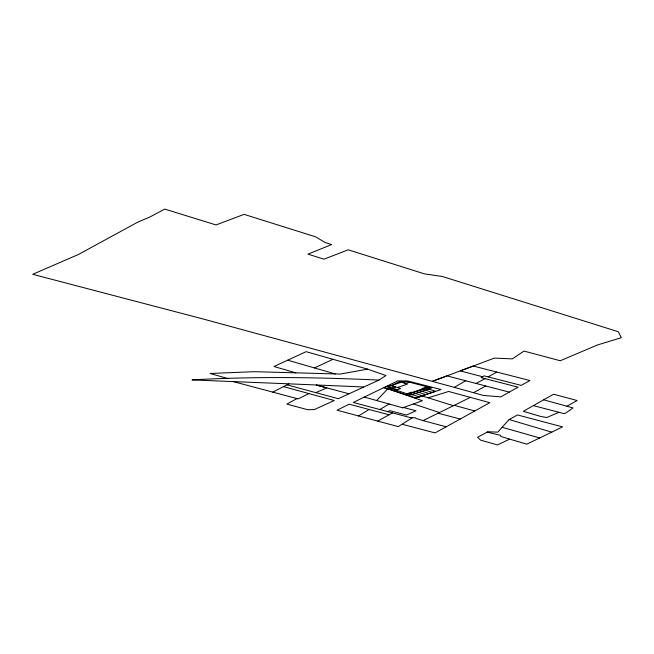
<?xml version="1.0" encoding="UTF-8"?>
<svg xmlns="http://www.w3.org/2000/svg" width="654" height="654" viewBox="0 0 654 654"><rect width="100%" height="100%" fill="white"/><g stroke="black" fill="none" stroke-linecap="round" stroke-linejoin="round"><path stroke-width="0.98" d="M502.149 427.258L497.768 432.155L487.859 431.73L477.584 437.264L480.633 440.158L497.49 444.916L509.63 439.12L526.813 444.164L562.604 426.907L517.551 414.955L509.131 419.525L502.149 427.258L539.771 437.984M376.598 400.518L387.83 388.787L422.435 400.706L402.717 407.785L364.262 397.076L353.258 402.463L411.039 417.816L415.388 417.726L416.336 418.585L423.056 420.596L446.167 426.809L489.821 402.676L448.636 391.468L428.166 397.812L422.222 395.981L415.053 398.237M412.363 417.734L398.311 426.621L337.039 410.197L349.171 404.18L389.073 414.799L392.563 412.903M378.952 380.088C316.65 377.178 254.292 376.369 191.998 379.9L233.241 381.593L272.792 392.13L286.975 384.854L338.29 398.703L378.952 380.088L385.966 375.543L367.605 369.142L306.097 351.672L274.01 366.518L295.853 372.862M358.466 415.96L369.109 409.494M379.843 409.535L389.146 404.008M465.762 380.775L447.001 375.878L432.384 381.331L494.399 358.098L512.368 358.874L524.009 351.075L560.265 360.738L597.503 344.96L621.3 337.701L618.316 331.733L442.472 276.528L424.389 273.846L348.239 249.812L323.959 259.172L307.952 254.136L331.643 244.58L325.275 242.569L315.53 236.805L244.081 214.357L216.024 224.943L164.751 209.084L149.97 216.964L137.741 222.156L78.415 254.488L32.7 274.304L203.361 319.054L454.285 387.356L465.762 380.775L509.245 392.122L518.14 387.168L481.099 377.644L484.034 375.854L521.213 385.386L529.92 380.538L473.283 366.036L460.212 370.924L482.603 376.729M558.982 412.306L546.736 417.522L540.784 416.451L523.298 411.309L553.57 394.223L577.188 400.526L566.895 406.208L543.621 399.807M509.245 392.122L500.841 396.847L483.461 395.449L454.285 387.356M488.113 376.9L496.746 372.077M377.701 421.127L389.073 414.799M446.167 426.809L435.082 432.907L402.218 424.266M286.975 384.854L288.831 383.833L363.698 386.972M473.537 392.678L485.767 385.991M476.087 383.489L485.015 378.65M308.966 393.585L298.142 398.891L297.006 398.588L286.82 404.066L307.56 409.682L314.37 409.567L334.227 400.51L283.55 386.62M387.871 411.66L389.841 410.647L406.494 415.053L416.034 410.745L403.518 407.507L402.717 407.785M423.056 420.596L470.545 397.289M364.262 397.076L383.555 387.773L387.528 389.097M384.078 387.511L397.828 380.865L407.687 380.955L441.066 389.539L415.715 398.008L384.078 387.511L390.724 385.28L400.6 388.55L393.994 390.806M314.476 367.94L332.902 359.34M315.907 392.588L326.869 387.871L316.217 385.034L348.827 393.741M391.517 385.533L401.417 382.157L407.336 384.127L397.436 387.503M391.108 388.509L395.572 386.988L391.378 385.598M409.527 382.23L406.134 383.391L400.984 381.683M406.902 393.749L411.366 392.228L412.617 392.645M427.299 386.8L421.928 388.631L423.179 389.048M405.848 394.73L425.648 387.986L435.523 391.256L415.715 398.008M408.161 394.166L428.713 387.16M367.605 369.142L340.243 374.063L254.022 371.685L210.179 373.483L227.96 378.625M233.241 381.593L288.831 383.833M487.14 432.114L500.326 435.294L501.005 436.529L509.63 439.12M533.402 405.627L563.568 413.5L565.424 413.263L573.01 407.949L566.895 406.208M438.172 413.189L460.252 419.075M272.792 392.13L297.006 398.588M454.309 405.341L474.722 410.99M287.695 360.199L335.216 373.933M509.131 419.525L551.788 432.18M428.166 397.812L453.426 405.725M422.345 389.105L432.22 392.384M419.05 390.234L428.918 393.512M415.748 391.362L425.623 394.632M412.445 392.482L422.321 395.76M387.43 386.4L397.297 389.678M409.142 393.61L419.018 396.888M413.63 403.976L439.431 412.56M399.52 381.666L387.699 387.381L410.81 395.049L431.689 387.928L407.622 381.74L399.52 381.666"/></g></svg>
